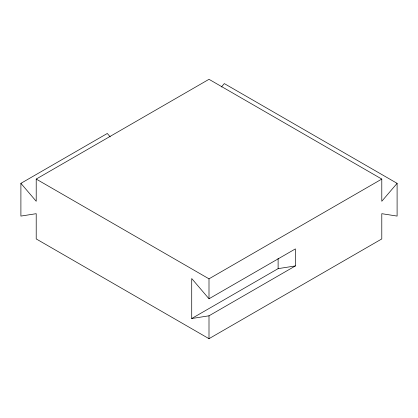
<?xml version="1.0" encoding="UTF-8"?>
<svg xmlns="http://www.w3.org/2000/svg" width="418" height="418" viewBox="0 0 418 418"><rect width="100%" height="100%" fill="white"/><g stroke="black" fill="none" stroke-linecap="round" stroke-linejoin="round"><path stroke-width="0.63" d="M221.415 86.975L224.309 83.584L397.1 183.345L397.1 216.085L381.791 213.682L381.791 238.929L209 338.69L36.209 238.929L36.209 213.682L20.9 216.085L20.9 183.345L107.295 133.467L110.19 136.858M397.1 183.345L381.791 201.267L381.791 179.071L209 79.31L36.209 179.071L36.209 201.267L20.9 183.345M36.209 179.071L209 278.832L381.791 179.071M209 298.781L295.395 248.903L295.395 265.926L209 315.809L191.721 318.521L191.721 278.555L209 298.781L209 278.832M191.721 318.521L278.116 268.643L295.395 265.926M278.116 258.329L278.116 268.643M209 315.809L209 338.69"/></g></svg>
